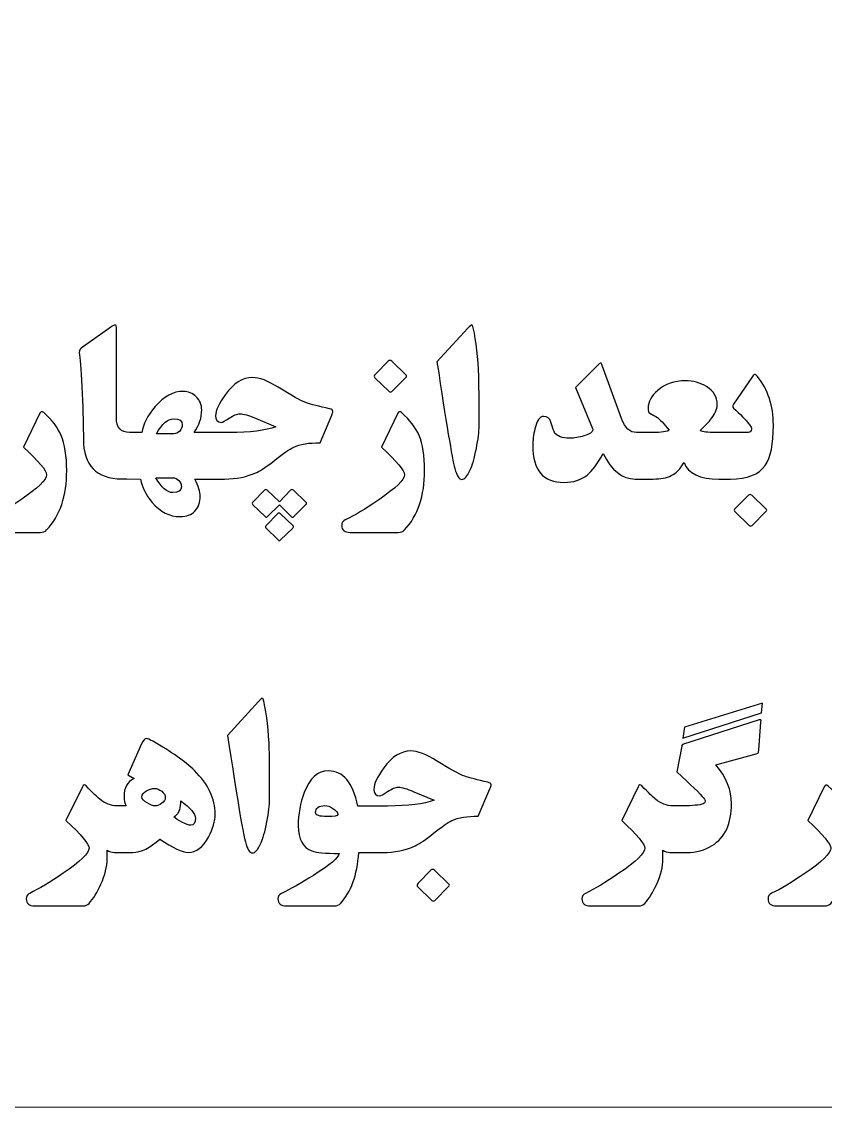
# Model space of a CAD drawing. Header units: millimetres. Extents: x -20 to 20, y -19.5 to 20.5.
# Drawn here: x 1.86 to 8.5, y -19.53 to -10.55 of the extents above; entities that cross this region are included whole.
import ezdxf

# ---------------------------------------------------------------- set-up
doc = ezdxf.new("R2010")
doc.units = ezdxf.units.MM
doc.header["$MEASUREMENT"] = 0
doc.layers.add('Layer 1', color=7, linetype='Continuous')

msp = doc.modelspace()

# ---------------------------------------------------------------- linework, layer by layer
at = {"layer": 'Layer 1', "color": 250, "lineweight": 18}
msp.add_open_spline([(17.0177, 20.4697), (17.0177, 20.4697), (-16.9823, 20.4697), (-16.9823, 20.4697), (-18.6346, 20.4697), (-19.9823, 19.122), (-19.9823, 17.4697), (-19.9823, 17.4697), (-19.9823, -16.5303), (-19.9823, -16.5303), (-19.9823, -18.1826), (-18.6346, -19.5303), (-16.9823, -19.5303), (-16.9823, -19.5303), (17.0177, -19.5303), (17.0177, -19.5303), (18.67, -19.5303), (20.0177, -18.1826), (20.0177, -16.5303), (20.0177, -16.5303), (20.0177, 17.4697), (20.0177, 17.4697), (20.0177, 19.122), (18.67, 20.4697), (17.0177, 20.4697)], degree=3, knots=[0, 0, 0, 0, 0.125, 0.125, 0.125, 0.25, 0.25, 0.25, 0.375, 0.375, 0.375, 0.5, 0.5, 0.5, 0.625, 0.625, 0.625, 0.75, 0.75, 0.75, 0.875, 0.875, 0.875, 1, 1, 1, 1], dxfattribs=at)
at = {"layer": 'Layer 1', "color": 250}
for points, knots in [([(4.4207, -13.8058), (4.4207, -13.8058), (4.324, -14.0341), (4.324, -14.0341), (4.2326, -14.0323), (4.16, -14.0443), (4.1063, -14.0693), (4.0696, -14.087), (4.0192, -14.1219), (3.9546, -14.1738), (3.8901, -14.226), (3.8393, -14.2606), (3.8012, -14.2782), (3.7211, -14.3149), (3.6318, -14.3332), (3.5338, -14.3332), (3.5338, -14.3332), (3.4277, -14.3333), (3.4277, -14.3333), (3.4277, -14.3333), (3.2894, -14.3335), (3.2894, -14.3335), (3.3187, -14.3945), (3.3335, -14.4418), (3.3335, -14.4746), (3.3335, -14.5268), (3.319, -14.5684), (3.2898, -14.5984), (3.2608, -14.6287), (3.2203, -14.6443), (3.168, -14.6443), (3.0795, -14.6443), (3.0019, -14.6051), (2.9363, -14.5268), (2.8837, -14.4644), (2.852, -14.3998), (2.841, -14.3335), (2.841, -14.3335), (2.7267, -14.3325), (2.7267, -14.3325), (2.7267, -14.3325), (2.6854, -14.3316), (2.6854, -14.3316), (2.4737, -14.3316), (2.3675, -14.2211), (2.3675, -13.9996), (2.3675, -13.9051), (2.3643, -13.7809), (2.3576, -13.6274), (2.3502, -13.4655), (2.3425, -13.3579), (2.3344, -13.3057), (2.3305, -13.2799), (2.3351, -13.2609), (2.3481, -13.25), (2.3481, -13.25), (2.5944, -13.076), (2.5944, -13.076), (2.6116, -13.064), (2.6229, -13.0584), (2.6293, -13.0584), (2.637, -13.0584), (2.6402, -13.0651), (2.6402, -13.0785), (2.6402, -13.0785), (2.6402, -13.8246), (2.6402, -13.8246), (2.6402, -13.9075), (2.6769, -13.9488), (2.7496, -13.9488), (2.7496, -13.9488), (2.7767, -13.9488), (2.7767, -13.9488), (2.7767, -13.9488), (2.8516, -13.9489), (2.8516, -13.9489), (2.8604, -13.8802), (2.8975, -13.8089), (2.9613, -13.7345), (3.035, -13.6501), (3.112, -13.6082), (3.192, -13.6082), (3.2351, -13.6082), (3.2714, -13.623), (3.3014, -13.6533), (3.331, -13.6833), (3.3462, -13.7193), (3.3462, -13.7616), (3.3462, -13.8234), (3.325, -13.8858), (3.2834, -13.9489), (3.2834, -13.9489), (3.3785, -13.9488), (3.3785, -13.9488), (3.3785, -13.9488), (3.5726, -13.9487), (3.5726, -13.9487), (3.7468, -13.9487), (3.876, -13.9325), (3.9599, -13.9011), (3.9599, -13.9011), (3.7909, -13.8302), (3.7909, -13.8302), (3.7327, -13.8058), (3.6904, -13.7935), (3.6632, -13.7935), (3.6393, -13.7935), (3.6096, -13.8055), (3.574, -13.8295), (3.5377, -13.8531), (3.5165, -13.8647), (3.5087, -13.8647), (3.4766, -13.8647), (3.4607, -13.846), (3.4607, -13.809), (3.4607, -13.7677), (3.4879, -13.7095), (3.5419, -13.6344), (3.6096, -13.5405), (3.6841, -13.4936), (3.7659, -13.4936), (3.8227, -13.4936), (3.894, -13.5208), (3.979, -13.5744), (4.0887, -13.6432), (4.1663, -13.6859), (4.2122, -13.7025), (4.2506, -13.7159), (4.3141, -13.7324), (4.4034, -13.7526), (4.421, -13.7561), (4.4302, -13.7635), (4.4302, -13.7734), (4.4302, -13.7804), (4.427, -13.791), (4.4207, -13.8058)], [0, 0, 0, 0, 0.022222, 0.022222, 0.022222, 0.044444, 0.044444, 0.044444, 0.066667, 0.066667, 0.066667, 0.088889, 0.088889, 0.088889, 0.111111, 0.111111, 0.111111, 0.133333, 0.133333, 0.133333, 0.155556, 0.155556, 0.155556, 0.177778, 0.177778, 0.177778, 0.2, 0.2, 0.2, 0.222222, 0.222222, 0.222222, 0.244444, 0.244444, 0.244444, 0.266667, 0.266667, 0.266667, 0.288889, 0.288889, 0.288889, 0.311111, 0.311111, 0.311111, 0.333333, 0.333333, 0.333333, 0.355556, 0.355556, 0.355556, 0.377778, 0.377778, 0.377778, 0.4, 0.4, 0.4, 0.422222, 0.422222, 0.422222, 0.444444, 0.444444, 0.444444, 0.466667, 0.466667, 0.466667, 0.488889, 0.488889, 0.488889, 0.511111, 0.511111, 0.511111, 0.533333, 0.533333, 0.533333, 0.555556, 0.555556, 0.555556, 0.577778, 0.577778, 0.577778, 0.6, 0.6, 0.6, 0.622222, 0.622222, 0.622222, 0.644444, 0.644444, 0.644444, 0.666667, 0.666667, 0.666667, 0.688889, 0.688889, 0.688889, 0.711111, 0.711111, 0.711111, 0.733333, 0.733333, 0.733333, 0.755556, 0.755556, 0.755556, 0.777778, 0.777778, 0.777778, 0.8, 0.8, 0.8, 0.822222, 0.822222, 0.822222, 0.844444, 0.844444, 0.844444, 0.866667, 0.866667, 0.866667, 0.888889, 0.888889, 0.888889, 0.911111, 0.911111, 0.911111, 0.933333, 0.933333, 0.933333, 0.955556, 0.955556, 0.955556, 0.977778, 0.977778, 0.977778, 1, 1, 1, 1]), ([(5.6396, -13.8909), (5.6396, -13.941), (5.6322, -14.0035), (5.6167, -14.08), (5.6012, -14.1605), (5.5835, -14.2211), (5.5641, -14.2621), (5.5405, -14.3118), (5.5179, -14.3369), (5.4974, -14.3369), (5.4745, -14.3369), (5.4555, -14.3065), (5.4389, -14.2462), (5.4156, -14.1608), (5.3666, -13.867), (5.2914, -13.3643), (5.2914, -13.3643), (5.5472, -13.0856), (5.5472, -13.0856), (5.5631, -13.0679), (5.5736, -13.0591), (5.5793, -13.0591), (5.5839, -13.0591), (5.5881, -13.0669), (5.5913, -13.0827), (5.6163, -13.1949), (5.6315, -13.3293), (5.6368, -13.4853), (5.6385, -13.5325), (5.6396, -13.668), (5.6396, -13.8909)], [0, 0, 0, 0, 0.1, 0.1, 0.1, 0.2, 0.2, 0.2, 0.3, 0.3, 0.3, 0.4, 0.4, 0.4, 0.5, 0.5, 0.5, 0.6, 0.6, 0.6, 0.7, 0.7, 0.7, 0.8, 0.8, 0.8, 0.9, 0.9, 0.9, 1, 1, 1, 1]), ([(5.0347, -13.471), (5.0424, -13.4781), (5.0421, -13.4858), (5.0333, -13.4939), (5.0333, -13.4939), (4.9193, -13.6089), (4.9193, -13.6089), (4.9112, -13.6167), (4.9038, -13.6167), (4.8957, -13.6089), (4.8957, -13.6089), (4.7785, -13.4964), (4.7785, -13.4964), (4.7697, -13.4879), (4.7708, -13.4781), (4.7821, -13.4664), (4.7821, -13.4664), (4.8883, -13.3592), (4.8883, -13.3592), (4.8971, -13.3493), (4.907, -13.3493), (4.9168, -13.3592), (4.9168, -13.3592), (5.0347, -13.471), (5.0347, -13.471)], [0, 0, 0, 0, 0.125, 0.125, 0.125, 0.25, 0.25, 0.25, 0.375, 0.375, 0.375, 0.5, 0.5, 0.5, 0.625, 0.625, 0.625, 0.75, 0.75, 0.75, 0.875, 0.875, 0.875, 1, 1, 1, 1]), ([(8.0726, -13.8882), (8.0726, -14.0451), (8.0504, -14.1563), (8.0056, -14.2205), (7.9537, -14.2956), (7.8578, -14.3334), (7.7177, -14.3334), (7.7177, -14.3334), (7.6514, -14.3333), (7.6514, -14.3333), (7.6514, -14.3333), (7.6211, -14.3333), (7.6211, -14.3333), (7.4659, -14.3333), (7.3699, -14.2881), (7.334, -14.1978), (7.304, -14.249), (7.2687, -14.2846), (7.2281, -14.3051), (7.1904, -14.3241), (7.1403, -14.3333), (7.0789, -14.3333), (7.0789, -14.3333), (7.0046, -14.3333), (7.0046, -14.3333), (7.0046, -14.3333), (6.9544, -14.3333), (6.9544, -14.3333), (6.9544, -14.3333), (6.9308, -14.3333), (6.9308, -14.3333), (6.8229, -14.3333), (6.7343, -14.2631), (6.6656, -14.1223), (6.6176, -14.2084), (6.5731, -14.2677), (6.5319, -14.3012), (6.4825, -14.3411), (6.419, -14.3612), (6.3421, -14.3612), (6.1692, -14.3612), (6.0828, -14.2599), (6.0828, -14.0571), (6.0828, -14.0144), (6.0891, -13.9678), (6.1015, -13.9181), (6.1184, -13.85), (6.142, -13.8154), (6.172, -13.8154), (6.2031, -13.8154), (6.2232, -13.8313), (6.2327, -13.8623), (6.2489, -13.9145), (6.2595, -13.9431), (6.263, -13.9488), (6.286, -13.9798), (6.3272, -13.9953), (6.3869, -13.9953), (6.4271, -13.9953), (6.4669, -13.9893), (6.5065, -13.9773), (6.5551, -13.9629), (6.5795, -13.9452), (6.5795, -13.9251), (6.5795, -13.9216), (6.5784, -13.9177), (6.5767, -13.9142), (6.5767, -13.9142), (6.4362, -13.5773), (6.4362, -13.5773), (6.4362, -13.5773), (6.6243, -13.3879), (6.6243, -13.3879), (6.6331, -13.3787), (6.6402, -13.3741), (6.6444, -13.3741), (6.6483, -13.3741), (6.6532, -13.3811), (6.6581, -13.3946), (6.6581, -13.3946), (6.8176, -13.8334), (6.8176, -13.8334), (6.8451, -13.9103), (6.8864, -13.9488), (6.9411, -13.9488), (6.9411, -13.9488), (6.9544, -13.9488), (6.9544, -13.9488), (6.9544, -13.9488), (7.0046, -13.9488), (7.0046, -13.9488), (7.0046, -13.9488), (7.0669, -13.9488), (7.0669, -13.9488), (7.1488, -13.9488), (7.1967, -13.9424), (7.2101, -13.929), (7.1706, -13.8764), (7.1343, -13.8391), (7.1018, -13.8161), (7.098, -13.814), (7.0923, -13.8112), (7.0856, -13.8077), (7.0856, -13.8077), (7.05, -13.789), (7.05, -13.789), (7.0412, -13.7844), (7.0366, -13.771), (7.0366, -13.7484), (7.0366, -13.6955), (7.0634, -13.6464), (7.117, -13.5999), (7.178, -13.547), (7.2539, -13.5208), (7.3449, -13.5208), (7.4105, -13.5208), (7.4691, -13.5367), (7.5202, -13.5692), (7.5788, -13.6059), (7.6084, -13.6556), (7.6084, -13.7188), (7.6084, -13.7554), (7.5901, -13.7967), (7.5541, -13.8415), (7.5453, -13.8532), (7.516, -13.8839), (7.468, -13.9332), (7.4867, -13.9438), (7.5298, -13.9488), (7.5975, -13.9488), (7.5975, -13.9488), (7.6514, -13.9488), (7.6514, -13.9488), (7.6514, -13.9488), (7.6998, -13.9488), (7.6998, -13.9488), (7.6998, -13.9488), (7.843, -13.9488), (7.843, -13.9488), (7.8765, -13.9488), (7.893, -13.9393), (7.893, -13.9206), (7.893, -13.9111), (7.8881, -13.8998), (7.8786, -13.8875), (7.8437, -13.8423), (7.7981, -13.795), (7.7431, -13.746), (7.7346, -13.7379), (7.7346, -13.7276), (7.7431, -13.7153), (7.7431, -13.7153), (7.9005, -13.486), (7.9005, -13.486), (7.9093, -13.4736), (7.9153, -13.4677), (7.9192, -13.4677), (7.9244, -13.4677), (7.9311, -13.4729), (7.9407, -13.4846), (8.0285, -13.5929), (8.0726, -13.7276), (8.0726, -13.8882)], [0, 0, 0, 0, 0.018519, 0.018519, 0.018519, 0.037037, 0.037037, 0.037037, 0.055556, 0.055556, 0.055556, 0.074074, 0.074074, 0.074074, 0.092593, 0.092593, 0.092593, 0.111111, 0.111111, 0.111111, 0.12963, 0.12963, 0.12963, 0.148148, 0.148148, 0.148148, 0.166667, 0.166667, 0.166667, 0.185185, 0.185185, 0.185185, 0.203704, 0.203704, 0.203704, 0.222222, 0.222222, 0.222222, 0.240741, 0.240741, 0.240741, 0.259259, 0.259259, 0.259259, 0.277778, 0.277778, 0.277778, 0.296296, 0.296296, 0.296296, 0.314815, 0.314815, 0.314815, 0.333333, 0.333333, 0.333333, 0.351852, 0.351852, 0.351852, 0.37037, 0.37037, 0.37037, 0.388889, 0.388889, 0.388889, 0.407407, 0.407407, 0.407407, 0.425926, 0.425926, 0.425926, 0.444444, 0.444444, 0.444444, 0.462963, 0.462963, 0.462963, 0.481481, 0.481481, 0.481481, 0.5, 0.5, 0.5, 0.518519, 0.518519, 0.518519, 0.537037, 0.537037, 0.537037, 0.555556, 0.555556, 0.555556, 0.574074, 0.574074, 0.574074, 0.592593, 0.592593, 0.592593, 0.611111, 0.611111, 0.611111, 0.62963, 0.62963, 0.62963, 0.648148, 0.648148, 0.648148, 0.666667, 0.666667, 0.666667, 0.685185, 0.685185, 0.685185, 0.703704, 0.703704, 0.703704, 0.722222, 0.722222, 0.722222, 0.740741, 0.740741, 0.740741, 0.759259, 0.759259, 0.759259, 0.777778, 0.777778, 0.777778, 0.796296, 0.796296, 0.796296, 0.814815, 0.814815, 0.814815, 0.833333, 0.833333, 0.833333, 0.851852, 0.851852, 0.851852, 0.87037, 0.87037, 0.87037, 0.888889, 0.888889, 0.888889, 0.907407, 0.907407, 0.907407, 0.925926, 0.925926, 0.925926, 0.944444, 0.944444, 0.944444, 0.962963, 0.962963, 0.962963, 0.981481, 0.981481, 0.981481, 1, 1, 1, 1]), ([(2.2297, -14.262), (2.2297, -14.4729), (2.1743, -14.6366), (2.0635, -14.7544), (2.0504, -14.7682), (2.0332, -14.7746), (2.012, -14.7746), (2.012, -14.7746), (1.6144, -14.7746), (1.6144, -14.7746), (1.5675, -14.7746), (1.5442, -14.7551), (1.5442, -14.717), (1.5442, -14.6959), (1.5541, -14.6807), (1.5738, -14.6712), (1.6486, -14.6359), (1.7404, -14.5802), (1.8501, -14.505), (1.9922, -14.408), (2.0635, -14.3389), (2.0635, -14.2979), (2.0635, -14.2637), (2, -14.1875), (1.8726, -14.069), (1.8726, -14.069), (2.0085, -13.7892), (2.0085, -13.7892), (2.0166, -13.7734), (2.0268, -13.7716), (2.0399, -13.7836), (2.1087, -13.8453), (2.1566, -13.9088), (2.1838, -13.9734), (2.2141, -14.0461), (2.2297, -14.1424), (2.2297, -14.262)], [0, 0, 0, 0, 0.083333, 0.083333, 0.083333, 0.166667, 0.166667, 0.166667, 0.25, 0.25, 0.25, 0.333333, 0.333333, 0.333333, 0.416667, 0.416667, 0.416667, 0.5, 0.5, 0.5, 0.583333, 0.583333, 0.583333, 0.666667, 0.666667, 0.666667, 0.75, 0.75, 0.75, 0.833333, 0.833333, 0.833333, 0.916667, 0.916667, 0.916667, 1, 1, 1, 1]), ([(5.1888, -14.2619), (5.1888, -14.4729), (5.1334, -14.6369), (5.023, -14.7544), (5.01, -14.7682), (4.9927, -14.7745), (4.9712, -14.7745), (4.9712, -14.7745), (4.5736, -14.7745), (4.5736, -14.7745), (4.527, -14.7745), (4.5034, -14.7555), (4.5034, -14.717), (4.5034, -14.6962), (4.5133, -14.681), (4.533, -14.6712), (4.6078, -14.6359), (4.6999, -14.5805), (4.8092, -14.5053), (4.9518, -14.408), (5.023, -14.3388), (5.023, -14.2979), (5.023, -14.2637), (4.9592, -14.1875), (4.8322, -14.069), (4.8322, -14.069), (4.968, -13.7892), (4.968, -13.7892), (4.9757, -13.7733), (4.986, -13.7719), (4.999, -13.7836), (5.0682, -13.8457), (5.1158, -13.9088), (5.1433, -13.9734), (5.1737, -14.046), (5.1888, -14.1423), (5.1888, -14.2619)], [0, 0, 0, 0, 0.083333, 0.083333, 0.083333, 0.166667, 0.166667, 0.166667, 0.25, 0.25, 0.25, 0.333333, 0.333333, 0.333333, 0.416667, 0.416667, 0.416667, 0.5, 0.5, 0.5, 0.583333, 0.583333, 0.583333, 0.666667, 0.666667, 0.666667, 0.75, 0.75, 0.75, 0.833333, 0.833333, 0.833333, 0.916667, 0.916667, 0.916667, 1, 1, 1, 1]), ([(3.1853, -13.8851), (3.1853, -13.8516), (3.1617, -13.835), (3.1141, -13.835), (3.0654, -13.835), (3.0181, -13.8763), (2.9723, -13.9581), (2.9723, -13.9581), (3.1141, -13.9581), (3.1141, -13.9581), (3.1335, -13.9581), (3.1497, -13.9507), (3.1638, -13.9362), (3.1779, -13.9214), (3.1853, -13.9045), (3.1853, -13.8851)], [0, 0, 0, 0, 0.2, 0.2, 0.2, 0.4, 0.4, 0.4, 0.6, 0.6, 0.6, 0.8, 0.8, 0.8, 1, 1, 1, 1]), ([(3.1783, -14.3966), (3.1783, -14.3779), (3.1712, -14.3613), (3.1568, -14.3462), (3.1423, -14.331), (3.1261, -14.3229), (3.107, -14.3229), (3.107, -14.3229), (2.9666, -14.3229), (2.9666, -14.3229), (3.0125, -14.4047), (3.0594, -14.4453), (3.107, -14.4453), (3.1546, -14.4453), (3.1783, -14.4291), (3.1783, -14.3966)], [0, 0, 0, 0, 0.2, 0.2, 0.2, 0.4, 0.4, 0.4, 0.6, 0.6, 0.6, 0.8, 0.8, 0.8, 1, 1, 1, 1]), ([(4.2079, -14.5255), (4.2146, -14.5325), (4.2143, -14.5385), (4.2072, -14.5442), (4.2072, -14.5442), (4.1063, -14.644), (4.1063, -14.644), (4.1, -14.6507), (4.0933, -14.6507), (4.0869, -14.6444), (4.0869, -14.6444), (3.9878, -14.5477), (3.9878, -14.5477), (3.9878, -14.5477), (3.8911, -14.6444), (3.8911, -14.6444), (3.8834, -14.6507), (3.876, -14.6507), (3.87, -14.6444), (3.87, -14.6444), (3.7691, -14.546), (3.7691, -14.546), (3.761, -14.5385), (3.7617, -14.5304), (3.7705, -14.5213), (3.7705, -14.5213), (3.864, -14.4267), (3.864, -14.4267), (3.8721, -14.4186), (3.8798, -14.4186), (3.888, -14.4267), (3.888, -14.4267), (3.9883, -14.5209), (3.9883, -14.5209), (3.9883, -14.5209), (4.0799, -14.4267), (4.0799, -14.4267), (4.088, -14.4182), (4.0961, -14.4182), (4.1049, -14.4264), (4.1049, -14.4264), (4.2079, -14.5255), (4.2079, -14.5255)], [0, 0, 0, 0, 0.071429, 0.071429, 0.071429, 0.142857, 0.142857, 0.142857, 0.214286, 0.214286, 0.214286, 0.285714, 0.285714, 0.285714, 0.357143, 0.357143, 0.357143, 0.428571, 0.428571, 0.428571, 0.5, 0.5, 0.5, 0.571429, 0.571429, 0.571429, 0.642857, 0.642857, 0.642857, 0.714286, 0.714286, 0.714286, 0.785714, 0.785714, 0.785714, 0.857143, 0.857143, 0.857143, 0.928571, 0.928571, 0.928571, 1, 1, 1, 1]), ([(8.0105, -14.58), (8.0197, -14.587), (8.0197, -14.5948), (8.0109, -14.6032), (8.0109, -14.6032), (7.8966, -14.7172), (7.8966, -14.7172), (7.8885, -14.725), (7.8803, -14.725), (7.8719, -14.7172), (7.8719, -14.7172), (7.7565, -14.605), (7.7565, -14.605), (7.747, -14.5962), (7.7477, -14.586), (7.7586, -14.5743), (7.7586, -14.5743), (7.8659, -14.4681), (7.8659, -14.4681), (7.8751, -14.459), (7.8846, -14.459), (7.8938, -14.4681), (7.8938, -14.4681), (8.0105, -14.58), (8.0105, -14.58)], [0, 0, 0, 0, 0.125, 0.125, 0.125, 0.25, 0.25, 0.25, 0.375, 0.375, 0.375, 0.5, 0.5, 0.5, 0.625, 0.625, 0.625, 0.75, 0.75, 0.75, 0.875, 0.875, 0.875, 1, 1, 1, 1]), ([(4.1003, -14.7188), (4.1063, -14.7255), (4.106, -14.7319), (4.0993, -14.7386), (4.0993, -14.7386), (3.9987, -14.8373), (3.9987, -14.8373), (3.9945, -14.8416), (3.9913, -14.8433), (3.9885, -14.8433), (3.9857, -14.8433), (3.9822, -14.8416), (3.9783, -14.8373), (3.9783, -14.8373), (3.8774, -14.7382), (3.8774, -14.7382), (3.871, -14.7315), (3.8721, -14.7238), (3.8809, -14.7142), (3.8809, -14.7142), (3.973, -14.6204), (3.973, -14.6204), (3.9811, -14.6123), (3.9892, -14.6126), (3.997, -14.6207), (3.997, -14.6207), (4.1003, -14.7188), (4.1003, -14.7188)], [0, 0, 0, 0, 0.111111, 0.111111, 0.111111, 0.222222, 0.222222, 0.222222, 0.333333, 0.333333, 0.333333, 0.444444, 0.444444, 0.444444, 0.555556, 0.555556, 0.555556, 0.666667, 0.666667, 0.666667, 0.777778, 0.777778, 0.777778, 0.888889, 0.888889, 0.888889, 1, 1, 1, 1]), ([(3.9077, -16.9802), (3.9077, -17.0302), (3.9003, -17.0927), (3.8848, -17.1692), (3.8693, -17.2497), (3.8517, -17.3104), (3.8323, -17.3513), (3.8086, -17.401), (3.786, -17.4261), (3.7656, -17.4261), (3.7426, -17.4261), (3.7236, -17.3957), (3.707, -17.3354), (3.6837, -17.25), (3.6347, -16.9562), (3.5596, -16.4535), (3.5596, -16.4535), (3.8153, -16.1748), (3.8153, -16.1748), (3.8312, -16.1571), (3.8418, -16.1483), (3.8474, -16.1483), (3.852, -16.1483), (3.8562, -16.1561), (3.8594, -16.1719), (3.8845, -16.2841), (3.8996, -16.4185), (3.9049, -16.5745), (3.9067, -16.6217), (3.9077, -16.7572), (3.9077, -16.9802)], [0, 0, 0, 0, 0.1, 0.1, 0.1, 0.2, 0.2, 0.2, 0.3, 0.3, 0.3, 0.4, 0.4, 0.4, 0.5, 0.5, 0.5, 0.6, 0.6, 0.6, 0.7, 0.7, 0.7, 0.8, 0.8, 0.8, 0.9, 0.9, 0.9, 1, 1, 1, 1]), ([(7.9837, -16.1875), (7.9837, -16.1875), (7.9745, -16.2665), (7.9745, -16.2665), (7.9745, -16.2665), (7.3229, -16.4771), (7.3229, -16.4771), (7.3229, -16.4771), (7.3391, -16.3857), (7.3391, -16.3857), (7.3391, -16.3857), (7.9837, -16.1875), (7.9837, -16.1875)], [0, 0, 0, 0, 0.25, 0.25, 0.25, 0.5, 0.5, 0.5, 0.75, 0.75, 0.75, 1, 1, 1, 1]), ([(7.9703, -16.343), (7.9703, -16.343), (7.9523, -16.5748), (7.9523, -16.5748), (7.9512, -16.5865), (7.9502, -16.5935), (7.9491, -16.5956), (7.947, -16.5999), (7.941, -16.6034), (7.9315, -16.6062), (7.9315, -16.6062), (7.5974, -16.6976), (7.5974, -16.6976), (7.6838, -16.8002), (7.7269, -16.9075), (7.7269, -17.0186), (7.7269, -17.1834), (7.6732, -17.2991), (7.566, -17.3657), (7.5053, -17.4035), (7.4348, -17.4225), (7.3554, -17.4225), (7.3554, -17.4225), (7.2688, -17.4225), (7.2688, -17.4225), (7.2688, -17.4225), (7.2178, -17.4224), (7.2178, -17.4224), (7.1966, -17.4215), (7.1769, -17.4146), (7.1594, -17.402), (7.1594, -17.402), (7.1594, -17.4765), (7.1594, -17.4765), (7.1594, -17.5389), (7.1425, -17.6081), (7.1079, -17.685), (7.078, -17.7523), (7.0451, -17.8053), (7.0099, -17.8434), (6.9968, -17.8571), (6.9799, -17.8638), (6.958, -17.8638), (6.958, -17.8638), (6.5604, -17.8638), (6.5604, -17.8638), (6.5135, -17.8638), (6.4902, -17.8444), (6.4902, -17.8063), (6.4902, -17.7852), (6.5001, -17.77), (6.5199, -17.7605), (6.5946, -17.7248), (6.6867, -17.6694), (6.7961, -17.5943), (6.9383, -17.4973), (7.0099, -17.4281), (7.0099, -17.3869), (7.0099, -17.353), (6.946, -17.2768), (6.819, -17.1583), (6.819, -17.1583), (6.9545, -16.8785), (6.9545, -16.8785), (6.9629, -16.8616), (6.9735, -16.8595), (6.9859, -16.8725), (7.0395, -16.9286), (7.0769, -16.9646), (7.0977, -16.9812), (7.145, -17.0182), (7.1919, -17.0369), (7.2385, -17.0369), (7.2385, -17.0369), (7.2688, -17.0374), (7.2688, -17.0374), (7.2688, -17.0374), (7.2975, -17.038), (7.2975, -17.038), (7.3783, -17.038), (7.4397, -17.0331), (7.4813, -17.0242), (7.4993, -17.0204), (7.5085, -17.0119), (7.5085, -16.9988), (7.5085, -16.9914), (7.505, -16.9833), (7.4975, -16.9742), (7.4665, -16.9357), (7.3921, -16.863), (7.2746, -16.7554), (7.2746, -16.7554), (7.3148, -16.5427), (7.3148, -16.5427), (7.3148, -16.5392), (7.3166, -16.5346), (7.3212, -16.53), (7.3212, -16.53), (7.9558, -16.3265), (7.9558, -16.3265), (7.9629, -16.324), (7.9678, -16.3236), (7.9696, -16.3247), (7.9706, -16.3272), (7.971, -16.3335), (7.9703, -16.343)], [0, 0, 0, 0, 0.028571, 0.028571, 0.028571, 0.057143, 0.057143, 0.057143, 0.085714, 0.085714, 0.085714, 0.114286, 0.114286, 0.114286, 0.142857, 0.142857, 0.142857, 0.171429, 0.171429, 0.171429, 0.2, 0.2, 0.2, 0.228571, 0.228571, 0.228571, 0.257143, 0.257143, 0.257143, 0.285714, 0.285714, 0.285714, 0.314286, 0.314286, 0.314286, 0.342857, 0.342857, 0.342857, 0.371429, 0.371429, 0.371429, 0.4, 0.4, 0.4, 0.428571, 0.428571, 0.428571, 0.457143, 0.457143, 0.457143, 0.485714, 0.485714, 0.485714, 0.514286, 0.514286, 0.514286, 0.542857, 0.542857, 0.542857, 0.571429, 0.571429, 0.571429, 0.6, 0.6, 0.6, 0.628571, 0.628571, 0.628571, 0.657143, 0.657143, 0.657143, 0.685714, 0.685714, 0.685714, 0.714286, 0.714286, 0.714286, 0.742857, 0.742857, 0.742857, 0.771429, 0.771429, 0.771429, 0.8, 0.8, 0.8, 0.828571, 0.828571, 0.828571, 0.857143, 0.857143, 0.857143, 0.885714, 0.885714, 0.885714, 0.914286, 0.914286, 0.914286, 0.942857, 0.942857, 0.942857, 0.971429, 0.971429, 0.971429, 1, 1, 1, 1]), ([(3.4572, -17.1055), (3.4572, -17.163), (3.4385, -17.2261), (3.4021, -17.2945), (3.3563, -17.3799), (3.3005, -17.4226), (3.2342, -17.4226), (3.1866, -17.4226), (3.1083, -17.3856), (2.9986, -17.3115), (2.9185, -17.3856), (2.8444, -17.4226), (2.7756, -17.4226), (2.7756, -17.4226), (2.6236, -17.4225), (2.6236, -17.4225), (2.6019, -17.4218), (2.5818, -17.4148), (2.564, -17.402), (2.564, -17.402), (2.564, -17.4765), (2.564, -17.4765), (2.564, -17.5389), (2.5471, -17.6081), (2.5125, -17.685), (2.4825, -17.7523), (2.4497, -17.8053), (2.4144, -17.8434), (2.4014, -17.8571), (2.3845, -17.8638), (2.3626, -17.8638), (2.3626, -17.8638), (1.965, -17.8638), (1.965, -17.8638), (1.9181, -17.8638), (1.8948, -17.8444), (1.8948, -17.8063), (1.8948, -17.7852), (1.9047, -17.77), (1.9244, -17.7605), (1.9992, -17.7248), (2.0913, -17.6694), (2.2007, -17.5943), (2.3428, -17.4973), (2.4144, -17.4281), (2.4144, -17.3869), (2.4144, -17.353), (2.3506, -17.2768), (2.2236, -17.1583), (2.2236, -17.1583), (2.3591, -16.8785), (2.3591, -16.8785), (2.3675, -16.8616), (2.3781, -16.8595), (2.3905, -16.8725), (2.4441, -16.9286), (2.4815, -16.9646), (2.5023, -16.9812), (2.5496, -17.0182), (2.5965, -17.0369), (2.643, -17.0369), (2.643, -17.0369), (2.6734, -17.0369), (2.6734, -17.0369), (2.6734, -17.0369), (2.7223, -17.037), (2.7223, -17.037), (2.71, -17.0159), (2.7036, -16.9908), (2.7036, -16.9615), (2.7036, -16.8871), (2.7312, -16.8373), (2.7862, -16.8116), (2.7862, -16.8116), (2.7361, -16.7791), (2.7361, -16.7791), (2.7361, -16.7791), (2.8493, -16.5227), (2.8493, -16.5227), (2.8617, -16.4944), (2.8755, -16.4803), (2.8899, -16.4803), (2.898, -16.4803), (2.915, -16.4877), (2.9411, -16.5022), (3.0942, -16.5883), (3.2092, -16.6691), (3.2861, -16.7449), (3.4, -16.8571), (3.4572, -16.9774), (3.4572, -17.1055)], [0, 0, 0, 0, 0.033333, 0.033333, 0.033333, 0.066667, 0.066667, 0.066667, 0.1, 0.1, 0.1, 0.133333, 0.133333, 0.133333, 0.166667, 0.166667, 0.166667, 0.2, 0.2, 0.2, 0.233333, 0.233333, 0.233333, 0.266667, 0.266667, 0.266667, 0.3, 0.3, 0.3, 0.333333, 0.333333, 0.333333, 0.366667, 0.366667, 0.366667, 0.4, 0.4, 0.4, 0.433333, 0.433333, 0.433333, 0.466667, 0.466667, 0.466667, 0.5, 0.5, 0.5, 0.533333, 0.533333, 0.533333, 0.566667, 0.566667, 0.566667, 0.6, 0.6, 0.6, 0.633333, 0.633333, 0.633333, 0.666667, 0.666667, 0.666667, 0.7, 0.7, 0.7, 0.733333, 0.733333, 0.733333, 0.766667, 0.766667, 0.766667, 0.8, 0.8, 0.8, 0.833333, 0.833333, 0.833333, 0.866667, 0.866667, 0.866667, 0.9, 0.9, 0.9, 0.933333, 0.933333, 0.933333, 0.966667, 0.966667, 0.966667, 1, 1, 1, 1]), ([(5.7296, -16.8952), (5.7296, -16.8952), (5.6326, -17.1231), (5.6326, -17.1231), (5.5416, -17.1214), (5.4686, -17.1334), (5.415, -17.1588), (5.3786, -17.1761), (5.3278, -17.211), (5.2633, -17.2632), (5.1991, -17.315), (5.1479, -17.35), (5.1102, -17.3673), (5.0297, -17.4043), (4.9405, -17.4226), (4.8424, -17.4226), (4.8424, -17.4226), (4.7356, -17.4226), (4.7356, -17.4226), (4.7356, -17.4226), (4.6875, -17.4226), (4.6875, -17.4226), (4.6875, -17.4226), (4.645, -17.4226), (4.645, -17.4226), (4.6302, -17.6114), (4.5801, -17.7518), (4.494, -17.8435), (4.4816, -17.8573), (4.4647, -17.864), (4.4432, -17.864), (4.4432, -17.864), (4.046, -17.864), (4.046, -17.864), (3.999, -17.864), (3.9758, -17.8446), (3.9758, -17.8065), (3.9758, -17.7853), (3.9856, -17.7701), (4.0061, -17.7606), (4.0791, -17.726), (4.167, -17.6766), (4.2696, -17.6124), (4.4083, -17.5253), (4.4788, -17.4646), (4.4813, -17.4301), (4.3673, -17.4301), (4.2926, -17.4233), (4.2576, -17.4099), (4.1821, -17.3807), (4.144, -17.3115), (4.144, -17.2032), (4.144, -17.1048), (4.1606, -17.0127), (4.1934, -16.9259), (4.2386, -16.807), (4.3049, -16.7474), (4.3931, -16.7474), (4.5166, -16.7474), (4.597, -16.8441), (4.6355, -17.0381), (4.6355, -17.0381), (4.6875, -17.0381), (4.6875, -17.0381), (4.6875, -17.0381), (4.7356, -17.0381), (4.7356, -17.0381), (4.7356, -17.0381), (4.8812, -17.0381), (4.8812, -17.0381), (5.0558, -17.0381), (5.1849, -17.0219), (5.2686, -16.9901), (5.2686, -16.9901), (5.0999, -16.9196), (5.0999, -16.9196), (5.0417, -16.8952), (4.999, -16.8825), (4.9719, -16.8825), (4.9482, -16.8825), (4.9186, -16.8949), (4.8826, -16.9185), (4.8466, -16.9422), (4.8251, -16.9542), (4.8177, -16.9542), (4.7856, -16.9542), (4.7694, -16.9355), (4.7694, -16.8981), (4.7694, -16.8568), (4.7965, -16.7986), (4.8509, -16.7234), (4.9186, -16.63), (4.993, -16.583), (5.0745, -16.583), (5.1313, -16.583), (5.2029, -16.6098), (5.288, -16.6635), (5.3973, -16.7326), (5.4753, -16.7753), (5.5211, -16.7919), (5.5592, -16.8053), (5.6231, -16.8219), (5.7123, -16.8416), (5.73, -16.8455), (5.7388, -16.8526), (5.7388, -16.8628), (5.7388, -16.8695), (5.7356, -16.8804), (5.7296, -16.8952)], [0, 0, 0, 0, 0.027778, 0.027778, 0.027778, 0.055556, 0.055556, 0.055556, 0.083333, 0.083333, 0.083333, 0.111111, 0.111111, 0.111111, 0.138889, 0.138889, 0.138889, 0.166667, 0.166667, 0.166667, 0.194444, 0.194444, 0.194444, 0.222222, 0.222222, 0.222222, 0.25, 0.25, 0.25, 0.277778, 0.277778, 0.277778, 0.305556, 0.305556, 0.305556, 0.333333, 0.333333, 0.333333, 0.361111, 0.361111, 0.361111, 0.388889, 0.388889, 0.388889, 0.416667, 0.416667, 0.416667, 0.444444, 0.444444, 0.444444, 0.472222, 0.472222, 0.472222, 0.5, 0.5, 0.5, 0.527778, 0.527778, 0.527778, 0.555556, 0.555556, 0.555556, 0.583333, 0.583333, 0.583333, 0.611111, 0.611111, 0.611111, 0.638889, 0.638889, 0.638889, 0.666667, 0.666667, 0.666667, 0.694444, 0.694444, 0.694444, 0.722222, 0.722222, 0.722222, 0.75, 0.75, 0.75, 0.777778, 0.777778, 0.777778, 0.805556, 0.805556, 0.805556, 0.833333, 0.833333, 0.833333, 0.861111, 0.861111, 0.861111, 0.888889, 0.888889, 0.888889, 0.916667, 0.916667, 0.916667, 0.944444, 0.944444, 0.944444, 0.972222, 0.972222, 0.972222, 1, 1, 1, 1]), ([(8.7143, -17.3512), (8.7143, -17.5622), (8.659, -17.7259), (8.5482, -17.8437), (8.5351, -17.8574), (8.5178, -17.8638), (8.4967, -17.8638), (8.4967, -17.8638), (8.0991, -17.8638), (8.0991, -17.8638), (8.0522, -17.8638), (8.0289, -17.8444), (8.0289, -17.8063), (8.0289, -17.7851), (8.0388, -17.77), (8.0585, -17.7604), (8.1333, -17.7251), (8.225, -17.6694), (8.3348, -17.5943), (8.4769, -17.4973), (8.5482, -17.4281), (8.5482, -17.3872), (8.5482, -17.353), (8.4847, -17.2768), (8.3573, -17.1582), (8.3573, -17.1582), (8.4932, -16.8785), (8.4932, -16.8785), (8.5013, -16.8626), (8.5115, -16.8608), (8.5246, -16.8728), (8.5933, -16.9346), (8.6413, -16.9981), (8.6685, -17.0626), (8.6988, -17.1353), (8.7143, -17.2316), (8.7143, -17.3512)], [0, 0, 0, 0, 0.083333, 0.083333, 0.083333, 0.166667, 0.166667, 0.166667, 0.25, 0.25, 0.25, 0.333333, 0.333333, 0.333333, 0.416667, 0.416667, 0.416667, 0.5, 0.5, 0.5, 0.583333, 0.583333, 0.583333, 0.666667, 0.666667, 0.666667, 0.75, 0.75, 0.75, 0.833333, 0.833333, 0.833333, 0.916667, 0.916667, 0.916667, 1, 1, 1, 1]), ([(3.0444, -16.9693), (3.0444, -16.9495), (3.0349, -16.9319), (3.0152, -16.9164), (2.9957, -16.9008), (2.9763, -16.8931), (2.9562, -16.8931), (2.9347, -16.8931), (2.9128, -16.8991), (2.8899, -16.9114), (2.8642, -16.9262), (2.8511, -16.9432), (2.8511, -16.9626), (2.8511, -16.9785), (2.8656, -16.995), (2.8945, -17.0127), (2.921, -17.0286), (2.9432, -17.037), (2.9605, -17.037), (2.9785, -17.037), (2.9972, -17.03), (3.0162, -17.0159), (3.0349, -17.0017), (3.0444, -16.9862), (3.0444, -16.9693)], [0, 0, 0, 0, 0.125, 0.125, 0.125, 0.25, 0.25, 0.25, 0.375, 0.375, 0.375, 0.5, 0.5, 0.5, 0.625, 0.625, 0.625, 0.75, 0.75, 0.75, 0.875, 0.875, 0.875, 1, 1, 1, 1]), ([(3.2935, -17.1386), (3.2935, -17.1009), (3.2533, -17.0536), (3.1721, -16.9965), (3.1721, -16.9965), (3.1721, -17.0134), (3.1721, -17.0134), (3.1721, -17.0695), (3.1534, -17.1076), (3.1153, -17.1287), (3.1309, -17.1411), (3.1531, -17.1552), (3.1827, -17.1711), (3.2162, -17.1891), (3.2406, -17.1979), (3.2547, -17.1979), (3.2804, -17.1979), (3.2935, -17.1781), (3.2935, -17.1386)], [0, 0, 0, 0, 0.166667, 0.166667, 0.166667, 0.333333, 0.333333, 0.333333, 0.5, 0.5, 0.5, 0.666667, 0.666667, 0.666667, 0.833333, 0.833333, 0.833333, 1, 1, 1, 1]), ([(4.4704, -17.109), (4.4704, -17.091), (4.457, -17.0737), (4.4305, -17.0575), (4.4062, -17.0423), (4.3846, -17.0346), (4.3652, -17.0346), (4.3134, -17.0346), (4.2873, -17.054), (4.2873, -17.0928), (4.2873, -17.1147), (4.319, -17.1253), (4.3832, -17.1253), (4.4411, -17.1253), (4.4704, -17.1196), (4.4704, -17.109)], [0, 0, 0, 0, 0.2, 0.2, 0.2, 0.4, 0.4, 0.4, 0.6, 0.6, 0.6, 0.8, 0.8, 0.8, 1, 1, 1, 1]), ([(5.3878, -17.6819), (5.3956, -17.6893), (5.3952, -17.6971), (5.3871, -17.7052), (5.3871, -17.7052), (5.2728, -17.8192), (5.2728, -17.8192), (5.2647, -17.8269), (5.2566, -17.8269), (5.2481, -17.8192), (5.2481, -17.8192), (5.1327, -17.707), (5.1327, -17.707), (5.1232, -17.6982), (5.1243, -17.6883), (5.1356, -17.6766), (5.1356, -17.6766), (5.2417, -17.5694), (5.2417, -17.5694), (5.2509, -17.5595), (5.2608, -17.5595), (5.2707, -17.5694), (5.2707, -17.5694), (5.3878, -17.6819), (5.3878, -17.6819)], [0, 0, 0, 0, 0.125, 0.125, 0.125, 0.25, 0.25, 0.25, 0.375, 0.375, 0.375, 0.5, 0.5, 0.5, 0.625, 0.625, 0.625, 0.75, 0.75, 0.75, 0.875, 0.875, 0.875, 1, 1, 1, 1])]:
    msp.add_open_spline(points, degree=3, knots=knots, dxfattribs=at)

doc.saveas('drawing.dxf')
